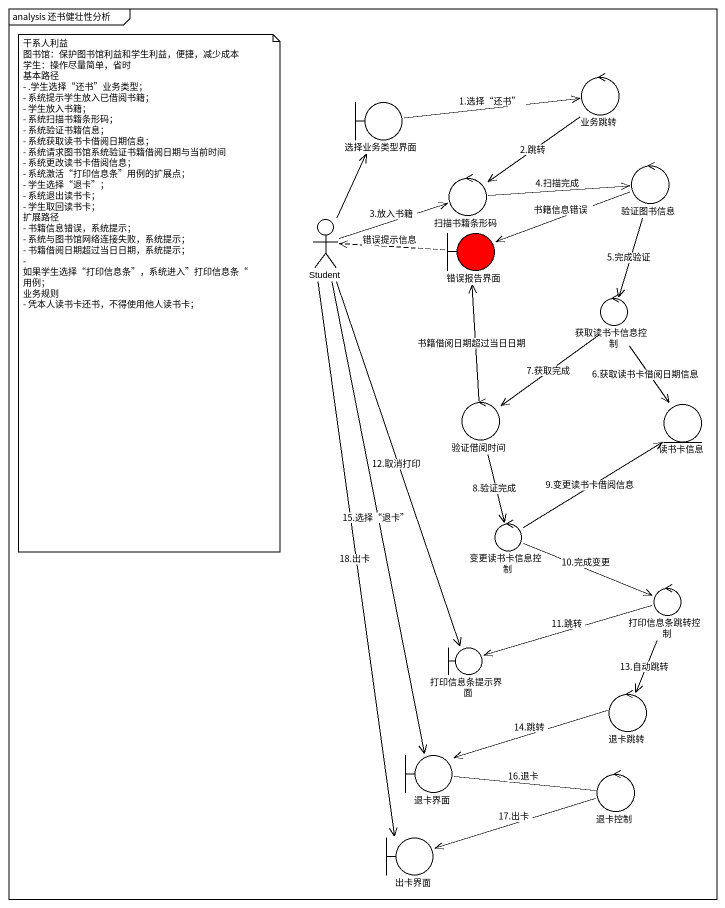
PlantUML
@startuml
mainframe analysis 还书健壮性分析
control 业务跳转
boundary 选择业务类型界面
control 扫描书籍条形码
control 验证图书信息
actor Student
boundary 错误报告界面 #FF0000
control 获取读书卡信息控制
control 验证借阅时间
entity 读书卡信息
control 变更读书卡信息控制
control 打印信息条跳转控制
boundary 打印信息条提示界面
control 退卡跳转
boundary 退卡界面
control 退卡控制
boundary 出卡界面
业务跳转 --> 扫描书籍条形码 : 2.跳转
选择业务类型界面 -right-> 业务跳转 : 1.选择“还书”
扫描书籍条形码 -right-> 验证图书信息 : 4.扫描完成
验证图书信息 -left-> 错误报告界面 : 书籍信息错误
验证图书信息 --> 获取读书卡信息控制 : 5.完成验证
Student -up-> 选择业务类型界面
Student -right-> 扫描书籍条形码 : 3.放入书籍
Student --> 打印信息条提示界面 : 12.取消打印
Student --> 退卡界面 : 15.选择“退卡”
Student --> 出卡界面 : 18.出卡
错误报告界面 .left.> Student : 错误提示信息
获取读书卡信息控制 --> 验证借阅时间 : 7.获取完成
获取读书卡信息控制 --> 读书卡信息 : 6.获取读书卡借阅日期信息
验证借阅时间 -up-> 错误报告界面 : 书籍借阅日期超过当日日期
验证借阅时间 --> 变更读书卡信息控制 : 8.验证完成
变更读书卡信息控制 -up-> 读书卡信息 : 9.变更读书卡借阅信息
变更读书卡信息控制 -right-> 打印信息条跳转控制 : 10.完成变更
打印信息条跳转控制 -left-> 打印信息条提示界面 : 11.跳转
打印信息条跳转控制 --> 退卡跳转 : 13.自动跳转
退卡跳转 -left-> 退卡界面 : 14.跳转
退卡界面 -right- 退卡控制 : 16.退卡
退卡控制 -left-> 出卡界面 : 17.出卡
note as N1
  干系人利益
  图书馆：保护图书馆利益和学生利益，便捷，减少成本
  学生：操作尽量简单，省时
  基本路径
  - .学生选择“还书”业务类型；
  - 系统提示学生放入已借阅书籍；
  - 学生放入书籍；
  - 系统扫描书籍条形码；
  - 系统验证书籍信息；
  - 系统获取读书卡借阅日期信息；
  - 系统请求图书馆系统验证书籍借阅日期与当前时间
  - 系统更改读书卡借阅信息；
  - 系统激活“打印信息条”用例的扩展点；
  - 学生选择“退卡”；
  - 系统退出读书卡；
  - 学生取回读书卡；
  扩展路径
  - 书籍信息错误，系统提示；
  - 系统与图书馆网络连接失败，系统提示；
  - 书籍借阅日期超过当日日期，系统提示；
  - 如果学生选择“打印信息条”，系统进入”打印信息条“用例；
  业务规则
  - 凭本人读书卡还书，不得使用他人读书卡；
end note
@enduml
